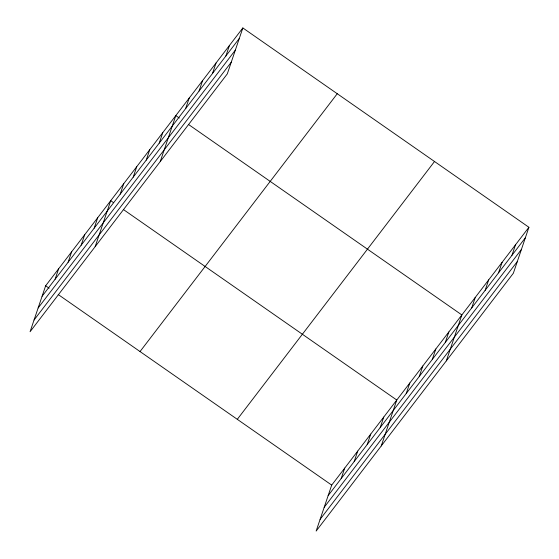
<?xml version="1.0" encoding="UTF-8"?>
<svg xmlns="http://www.w3.org/2000/svg" width="559" height="559" viewBox="0 0 559 559"><rect width="100%" height="100%" fill="white"/><g stroke="black" fill="none" stroke-linecap="round" stroke-linejoin="round"><path stroke-width="0.84" d="M242.851 27.95L45.642 285.775L30.088 331.718L227.296 73.893L242.851 27.95L528.912 227.282L513.358 273.225L316.149 531.05L331.704 485.107L528.912 227.282M55.103 279.248L58.653 268.76M68.121 262.234L71.671 251.746M81.139 245.219L84.689 234.731M94.15 228.205L97.706 217.71M95.17 246.638L110.717 200.695L113.519 202.644M120.185 194.169L123.735 183.68M133.203 177.154L136.752 166.659M146.213 160.133L149.763 149.644M159.231 143.118L162.781 132.63M160.244 161.551L175.799 115.608L179.292 118.047M185.658 108.572L189.208 98.077M199.067 91.04L202.617 80.545M212.476 73.502L216.026 63.013M225.885 55.97L229.442 45.482M341.165 478.581L344.714 468.093M354.182 461.566L357.732 451.078M367.2 444.552L370.75 434.057M380.211 427.53L383.767 417.042M381.231 445.97L396.778 400.027L123.308 209.464M406.246 393.501L409.796 383.006M419.264 376.48L422.814 365.991M432.275 359.465L435.831 348.977M445.292 342.45L448.842 331.962M446.313 360.883L461.86 314.941L188.383 124.384M471.719 307.897L475.269 297.409M485.128 290.366L488.678 279.877M498.537 272.834L502.094 262.346M511.953 255.302L515.503 244.814M42.086 296.27L239.301 38.438M38.131 307.967L235.339 50.142M34.05 320.021L231.258 62.196M140.036 351.555L337.252 93.73M237.302 419.327L434.511 161.502M328.154 495.595L525.362 237.771M324.192 507.299L521.4 249.468M320.111 519.353L517.32 261.521M45.642 285.775L49.136 288.213M58.227 294.551L331.704 485.107"/></g></svg>
